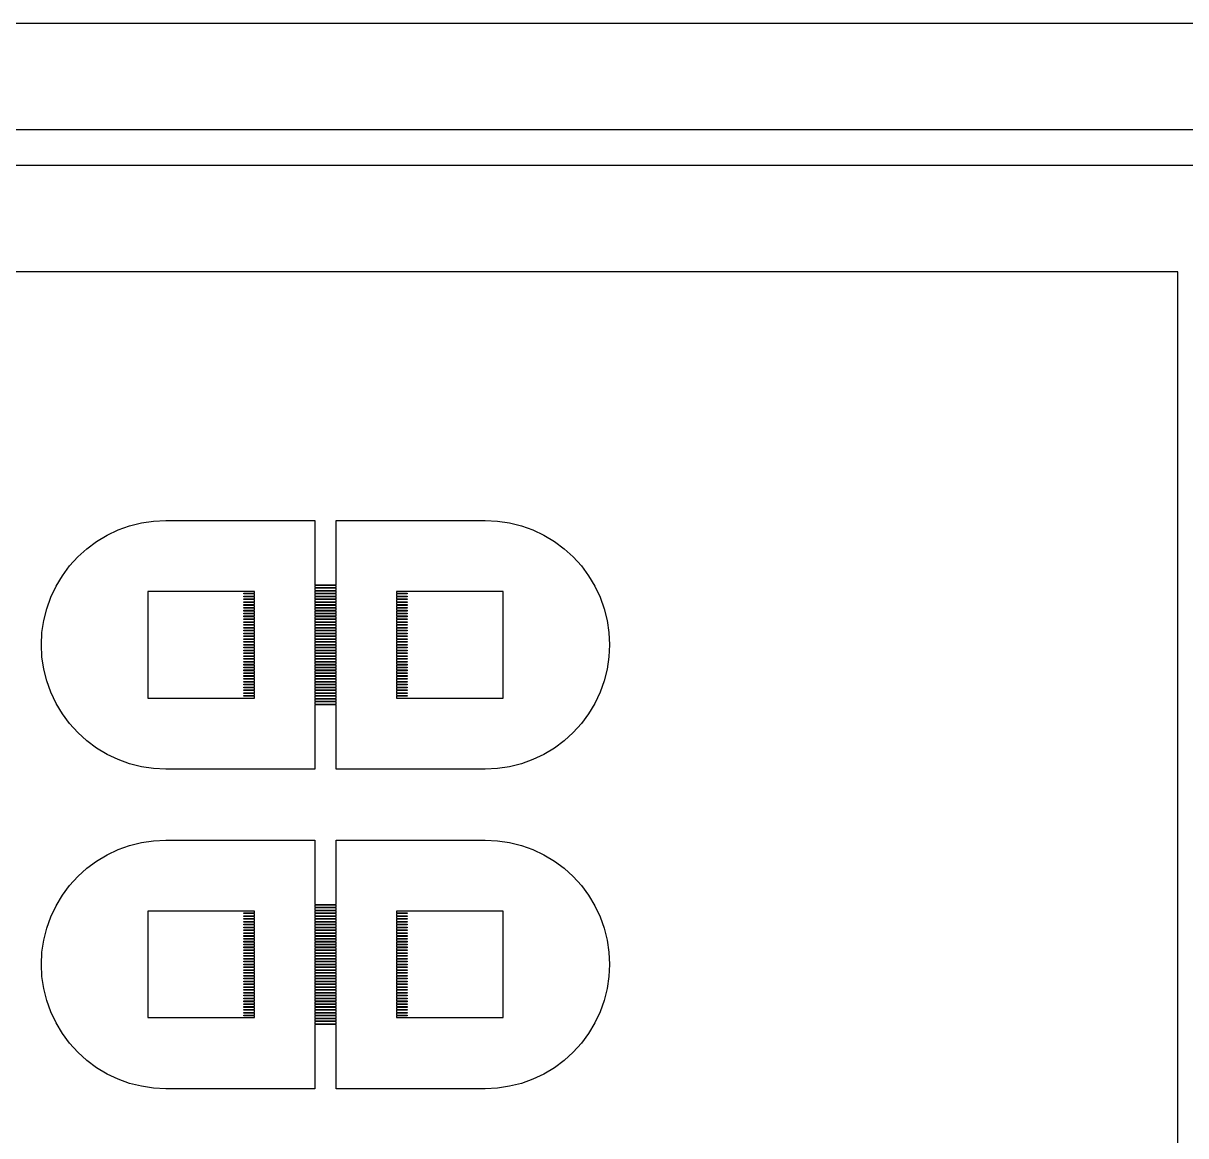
# Model space of a CAD drawing. Extents: x -25 to 123, y -44 to 109.
# Drawn here: x 83.08 to 99.82, y 55.05 to 71.07 of the extents above; entities that cross this region are included whole.
import ezdxf

# ---------------------------------------------------------------- set-up
doc = ezdxf.new("R2010")
doc.units = 0

msp = doc.modelspace()

# ---------------------------------------------------------------- linework, layer by layer
for p, q in [((-11.2486, 71.0707), (103.283, 71.0707)), ((101.749, 69.5368), (-9.71469, 69.5368)), ((-9.2034, 69.0255), (101.237, 69.0255)), ((99.7035, 67.4916), (-7.66949, 67.4916)), ((99.7035, -3.06779), (99.7035, 67.4916)), ((84.2879, 63.7012), (84.4466, 63.7763)), ((84.4466, 63.7763), (84.612, 63.8354)), ((84.612, 63.8354), (84.7823, 63.8781)), ((84.7823, 63.8781), (84.956, 63.9039)), ((84.956, 63.9039), (85.1314, 63.9125)), ((85.1314, 63.9125), (87.2789, 63.9125)), ((87.2789, 63.9125), (87.2789, 62.987)), ((87.5857, 62.987), (87.5857, 63.9125)), ((87.5857, 63.9125), (89.7331, 63.9125)), ((89.7331, 63.9125), (89.9085, 63.9039)), ((89.9085, 63.9039), (90.0823, 63.8781)), ((90.0823, 63.8781), (90.2526, 63.8354)), ((90.2526, 63.8354), (90.418, 63.7763)), ((90.418, 63.7763), (90.5767, 63.7012)), ((83.9962, 63.5063), (84.1372, 63.6109)), ((84.1372, 63.6109), (84.2879, 63.7012)), ((90.5767, 63.7012), (90.7274, 63.6109)), ((90.7274, 63.6109), (90.8684, 63.5063)), ((83.866, 63.3883), (83.9962, 63.5063)), ((90.8684, 63.5063), (90.9985, 63.3883)), ((83.7481, 63.2582), (83.866, 63.3883)), ((90.9985, 63.3883), (91.1165, 63.2582)), ((83.5532, 62.9665), (83.6435, 63.1172)), ((83.6435, 63.1172), (83.7481, 63.2582)), ((91.1165, 63.2582), (91.2211, 63.1172)), ((91.2211, 63.1172), (91.3114, 62.9665)), ((83.4781, 62.8078), (83.5532, 62.9665)), ((87.2789, 62.987), (87.5857, 62.987)), ((87.5857, 62.9768), (87.2789, 62.9768)), ((87.2789, 62.9768), (87.2789, 62.9461)), ((87.2789, 62.9461), (87.5857, 62.9461)), ((87.5857, 62.9359), (87.2789, 62.9359)), ((87.2789, 62.9359), (87.2789, 62.9052)), ((87.5857, 62.9461), (87.5857, 62.9768)), ((87.5857, 62.9052), (87.5857, 62.9359)), ((91.3114, 62.9665), (91.3865, 62.8078)), ((83.419, 62.6424), (83.4781, 62.8078)), ((86.4097, 62.8899), (84.8758, 62.8899)), ((84.8758, 62.8899), (84.8758, 61.356)), ((86.2563, 62.8541), (86.2563, 62.8643)), ((86.2563, 62.8643), (86.4097, 62.8643)), ((86.4097, 62.8541), (86.2563, 62.8541)), ((86.2563, 62.8132), (86.2563, 62.8234)), ((86.2563, 62.8234), (86.4097, 62.8234)), ((86.4097, 62.8132), (86.2563, 62.8132)), ((86.2563, 62.7723), (86.2563, 62.7825)), ((86.2563, 62.7825), (86.4097, 62.7825)), ((86.4097, 62.7723), (86.2563, 62.7723)), ((86.4097, 62.8643), (86.4097, 62.8899)), ((86.4097, 62.8234), (86.4097, 62.8541)), ((86.4097, 62.7825), (86.4097, 62.8132)), ((86.4097, 62.7416), (86.4097, 62.7723)), ((87.2789, 62.9052), (87.5857, 62.9052)), ((87.5857, 62.895), (87.2789, 62.895)), ((87.2789, 62.895), (87.2789, 62.8643)), ((87.2789, 62.8643), (87.5857, 62.8643)), ((87.5857, 62.8541), (87.2789, 62.8541)), ((87.2789, 62.8541), (87.2789, 62.8234)), ((87.2789, 62.8234), (87.5857, 62.8234)), ((87.5857, 62.8132), (87.2789, 62.8132)), ((87.2789, 62.8132), (87.2789, 62.7825)), ((87.2789, 62.7825), (87.5857, 62.7825)), ((87.5857, 62.7723), (87.2789, 62.7723)), ((87.2789, 62.7723), (87.2789, 62.7416)), ((87.5857, 62.8643), (87.5857, 62.895)), ((87.5857, 62.8234), (87.5857, 62.8541)), ((87.5857, 62.7825), (87.5857, 62.8132)), ((87.5857, 62.7416), (87.5857, 62.7723)), ((89.9888, 62.8899), (88.4549, 62.8899)), ((88.4549, 62.8899), (88.4549, 62.8643)), ((88.4549, 62.8643), (88.6083, 62.8643)), ((88.6083, 62.8541), (88.4549, 62.8541)), ((88.4549, 62.8541), (88.4549, 62.8234)), ((88.4549, 62.8234), (88.6083, 62.8234)), ((88.6083, 62.8132), (88.4549, 62.8132)), ((88.4549, 62.8132), (88.4549, 62.7825)), ((88.4549, 62.7825), (88.6083, 62.7825)), ((88.6083, 62.7723), (88.4549, 62.7723)), ((88.4549, 62.7723), (88.4549, 62.7416)), ((88.6083, 62.8643), (88.6083, 62.8541)), ((88.6083, 62.8234), (88.6083, 62.8132)), ((88.6083, 62.7825), (88.6083, 62.7723)), ((89.9888, 61.356), (89.9888, 62.8899)), ((91.3865, 62.8078), (91.4456, 62.6424)), ((83.3763, 62.4721), (83.419, 62.6424)), ((86.2563, 62.7314), (86.2563, 62.7416)), ((86.2563, 62.7416), (86.4097, 62.7416)), ((86.4097, 62.7314), (86.2563, 62.7314)), ((86.2563, 62.6905), (86.2563, 62.7007)), ((86.2563, 62.7007), (86.4097, 62.7007)), ((86.4097, 62.6905), (86.2563, 62.6905)), ((86.2563, 62.6496), (86.2563, 62.6598)), ((86.2563, 62.6598), (86.4097, 62.6598)), ((86.4097, 62.6496), (86.2563, 62.6496)), ((86.2563, 62.6087), (86.2563, 62.6189)), ((86.2563, 62.6189), (86.4097, 62.6189)), ((86.4097, 62.6087), (86.2563, 62.6087)), ((86.4097, 62.7007), (86.4097, 62.7314)), ((86.4097, 62.6598), (86.4097, 62.6905)), ((86.4097, 62.6189), (86.4097, 62.6496)), ((86.4097, 62.578), (86.4097, 62.6087)), ((87.2789, 62.7416), (87.5857, 62.7416)), ((87.5857, 62.7314), (87.2789, 62.7314)), ((87.2789, 62.7314), (87.2789, 62.7007)), ((87.2789, 62.7007), (87.5857, 62.7007)), ((87.5857, 62.6905), (87.2789, 62.6905)), ((87.2789, 62.6905), (87.2789, 62.6598)), ((87.2789, 62.6598), (87.5857, 62.6598)), ((87.5857, 62.6496), (87.2789, 62.6496)), ((87.2789, 62.6496), (87.2789, 62.6189)), ((87.2789, 62.6189), (87.5857, 62.6189)), ((87.5857, 62.6087), (87.2789, 62.6087)), ((87.2789, 62.6087), (87.2789, 62.578)), ((87.5857, 62.7007), (87.5857, 62.7314)), ((87.5857, 62.6598), (87.5857, 62.6905)), ((87.5857, 62.6189), (87.5857, 62.6496)), ((87.5857, 62.578), (87.5857, 62.6087)), ((88.4549, 62.7416), (88.6083, 62.7416)), ((88.6083, 62.7314), (88.4549, 62.7314)), ((88.4549, 62.7314), (88.4549, 62.7007)), ((88.4549, 62.7007), (88.6083, 62.7007)), ((88.6083, 62.6905), (88.4549, 62.6905)), ((88.4549, 62.6905), (88.4549, 62.6598)), ((88.4549, 62.6598), (88.6083, 62.6598)), ((88.6083, 62.6496), (88.4549, 62.6496)), ((88.4549, 62.6496), (88.4549, 62.6189)), ((88.4549, 62.6189), (88.6083, 62.6189)), ((88.6083, 62.6087), (88.4549, 62.6087)), ((88.4549, 62.6087), (88.4549, 62.578)), ((88.6083, 62.7416), (88.6083, 62.7314)), ((88.6083, 62.7007), (88.6083, 62.6905)), ((88.6083, 62.6598), (88.6083, 62.6496)), ((88.6083, 62.6189), (88.6083, 62.6087)), ((91.4456, 62.6424), (91.4883, 62.4721)), ((83.3505, 62.2983), (83.3763, 62.4721)), ((86.2563, 62.5678), (86.2563, 62.578)), ((86.2563, 62.578), (86.4097, 62.578)), ((86.4097, 62.5678), (86.2563, 62.5678)), ((86.2563, 62.5269), (86.2563, 62.5371)), ((86.2563, 62.5371), (86.4097, 62.5371)), ((86.4097, 62.5269), (86.2563, 62.5269)), ((86.2563, 62.486), (86.2563, 62.4962)), ((86.2563, 62.4962), (86.4097, 62.4962)), ((86.4097, 62.486), (86.2563, 62.486)), ((86.2563, 62.4451), (86.2563, 62.4553)), ((86.2563, 62.4553), (86.4097, 62.4553)), ((86.4097, 62.4451), (86.2563, 62.4451)), ((86.4097, 62.5371), (86.4097, 62.5678)), ((86.4097, 62.4962), (86.4097, 62.5269)), ((86.4097, 62.4553), (86.4097, 62.486)), ((86.4097, 62.4144), (86.4097, 62.4451)), ((87.2789, 62.578), (87.5857, 62.578)), ((87.5857, 62.5678), (87.2789, 62.5678)), ((87.2789, 62.5678), (87.2789, 62.5371)), ((87.2789, 62.5371), (87.5857, 62.5371)), ((87.5857, 62.5269), (87.2789, 62.5269)), ((87.2789, 62.5269), (87.2789, 62.4962)), ((87.2789, 62.4962), (87.5857, 62.4962)), ((87.5857, 62.486), (87.2789, 62.486)), ((87.2789, 62.486), (87.2789, 62.4553)), ((87.2789, 62.4553), (87.5857, 62.4553)), ((87.5857, 62.4451), (87.2789, 62.4451)), ((87.2789, 62.4451), (87.2789, 62.4144)), ((87.5857, 62.5371), (87.5857, 62.5678)), ((87.5857, 62.4962), (87.5857, 62.5269)), ((87.5857, 62.4553), (87.5857, 62.486)), ((87.5857, 62.4144), (87.5857, 62.4451)), ((88.4549, 62.578), (88.6083, 62.578)), ((88.6083, 62.5678), (88.4549, 62.5678)), ((88.4549, 62.5678), (88.4549, 62.5371)), ((88.4549, 62.5371), (88.6083, 62.5371)), ((88.6083, 62.5269), (88.4549, 62.5269)), ((88.4549, 62.5269), (88.4549, 62.4962)), ((88.4549, 62.4962), (88.6083, 62.4962)), ((88.6083, 62.486), (88.4549, 62.486)), ((88.4549, 62.486), (88.4549, 62.4553)), ((88.4549, 62.4553), (88.6083, 62.4553)), ((88.6083, 62.4451), (88.4549, 62.4451)), ((88.4549, 62.4451), (88.4549, 62.4144)), ((88.6083, 62.578), (88.6083, 62.5678)), ((88.6083, 62.5371), (88.6083, 62.5269)), ((88.6083, 62.4962), (88.6083, 62.486)), ((88.6083, 62.4553), (88.6083, 62.4451)), ((91.4883, 62.4721), (91.5141, 62.2983)), ((83.3419, 62.1229), (83.3505, 62.2983)), ((86.2563, 62.4041), (86.2563, 62.4144)), ((86.2563, 62.4144), (86.4097, 62.4144)), ((86.4097, 62.4041), (86.2563, 62.4041)), ((86.2563, 62.3632), (86.2563, 62.3735)), ((86.2563, 62.3735), (86.4097, 62.3735)), ((86.4097, 62.3632), (86.2563, 62.3632)), ((86.2563, 62.3223), (86.2563, 62.3326)), ((86.2563, 62.3326), (86.4097, 62.3326)), ((86.4097, 62.3223), (86.2563, 62.3223)), ((86.2563, 62.2814), (86.2563, 62.2917)), ((86.2563, 62.2917), (86.4097, 62.2917)), ((86.4097, 62.2814), (86.2563, 62.2814)), ((86.4097, 62.3735), (86.4097, 62.4041)), ((86.4097, 62.3326), (86.4097, 62.3632)), ((86.4097, 62.2917), (86.4097, 62.3223)), ((86.4097, 62.2508), (86.4097, 62.2814)), ((87.2789, 62.4144), (87.5857, 62.4144)), ((87.5857, 62.4041), (87.2789, 62.4041)), ((87.2789, 62.4041), (87.2789, 62.3735)), ((87.2789, 62.3735), (87.5857, 62.3735)), ((87.5857, 62.3632), (87.2789, 62.3632)), ((87.2789, 62.3632), (87.2789, 62.3326)), ((87.2789, 62.3326), (87.5857, 62.3326)), ((87.5857, 62.3223), (87.2789, 62.3223)), ((87.2789, 62.3223), (87.2789, 62.2917)), ((87.2789, 62.2917), (87.5857, 62.2917)), ((87.5857, 62.2814), (87.2789, 62.2814)), ((87.2789, 62.2814), (87.2789, 62.2508)), ((87.5857, 62.3735), (87.5857, 62.4041)), ((87.5857, 62.3326), (87.5857, 62.3632)), ((87.5857, 62.2917), (87.5857, 62.3223)), ((87.5857, 62.2508), (87.5857, 62.2814)), ((88.4549, 62.4144), (88.6083, 62.4144)), ((88.6083, 62.4041), (88.4549, 62.4041)), ((88.4549, 62.4041), (88.4549, 62.3735)), ((88.4549, 62.3735), (88.6083, 62.3735)), ((88.6083, 62.3632), (88.4549, 62.3632)), ((88.4549, 62.3632), (88.4549, 62.3326)), ((88.4549, 62.3326), (88.6083, 62.3326)), ((88.6083, 62.3223), (88.4549, 62.3223)), ((88.4549, 62.3223), (88.4549, 62.2917)), ((88.4549, 62.2917), (88.6083, 62.2917)), ((88.6083, 62.2814), (88.4549, 62.2814)), ((88.4549, 62.2814), (88.4549, 62.2508)), ((88.6083, 62.4144), (88.6083, 62.4041)), ((88.6083, 62.3735), (88.6083, 62.3632)), ((88.6083, 62.3326), (88.6083, 62.3223)), ((88.6083, 62.2917), (88.6083, 62.2814)), ((91.5141, 62.2983), (91.5227, 62.1229)), ((83.3505, 61.9475), (83.3419, 62.1229)), ((86.2563, 62.2405), (86.2563, 62.2508)), ((86.2563, 62.2508), (86.4097, 62.2508)), ((86.4097, 62.2405), (86.2563, 62.2405)), ((86.2563, 62.1996), (86.2563, 62.2099)), ((86.2563, 62.2099), (86.4097, 62.2099)), ((86.4097, 62.1996), (86.2563, 62.1996)), ((86.2563, 62.1587), (86.2563, 62.169)), ((86.2563, 62.169), (86.4097, 62.169)), ((86.4097, 62.1587), (86.2563, 62.1587)), ((86.2563, 62.1178), (86.2563, 62.1281)), ((86.2563, 62.1281), (86.4097, 62.1281)), ((86.4097, 62.1178), (86.2563, 62.1178)), ((86.4097, 62.2099), (86.4097, 62.2405)), ((86.4097, 62.169), (86.4097, 62.1996)), ((86.4097, 62.1281), (86.4097, 62.1587)), ((86.4097, 62.0872), (86.4097, 62.1178)), ((87.2789, 62.2508), (87.5857, 62.2508)), ((87.5857, 62.2405), (87.2789, 62.2405)), ((87.2789, 62.2405), (87.2789, 62.2099)), ((87.2789, 62.2099), (87.5857, 62.2099)), ((87.5857, 62.1996), (87.2789, 62.1996)), ((87.2789, 62.1996), (87.2789, 62.169)), ((87.2789, 62.169), (87.5857, 62.169)), ((87.5857, 62.1587), (87.2789, 62.1587)), ((87.2789, 62.1587), (87.2789, 62.1281)), ((87.2789, 62.1281), (87.5857, 62.1281)), ((87.5857, 62.1178), (87.2789, 62.1178)), ((87.2789, 62.1178), (87.2789, 62.0872)), ((87.5857, 62.2099), (87.5857, 62.2405)), ((87.5857, 62.169), (87.5857, 62.1996)), ((87.5857, 62.1281), (87.5857, 62.1587)), ((87.5857, 62.0872), (87.5857, 62.1178)), ((88.4549, 62.2508), (88.6083, 62.2508)), ((88.6083, 62.2405), (88.4549, 62.2405)), ((88.4549, 62.2405), (88.4549, 62.2099)), ((88.4549, 62.2099), (88.6083, 62.2099)), ((88.6083, 62.1996), (88.4549, 62.1996)), ((88.4549, 62.1996), (88.4549, 62.169)), ((88.4549, 62.169), (88.6083, 62.169)), ((88.6083, 62.1587), (88.4549, 62.1587)), ((88.4549, 62.1587), (88.4549, 62.1281)), ((88.4549, 62.1281), (88.6083, 62.1281)), ((88.6083, 62.1178), (88.4549, 62.1178)), ((88.4549, 62.1178), (88.4549, 62.0872)), ((88.6083, 62.2508), (88.6083, 62.2405)), ((88.6083, 62.2099), (88.6083, 62.1996)), ((88.6083, 62.169), (88.6083, 62.1587)), ((88.6083, 62.1281), (88.6083, 62.1178)), ((91.5227, 62.1229), (91.5141, 61.9475)), ((83.3763, 61.7738), (83.3505, 61.9475)), ((86.2563, 62.0769), (86.2563, 62.0872)), ((86.2563, 62.0872), (86.4097, 62.0872)), ((86.4097, 62.0769), (86.2563, 62.0769)), ((86.2563, 62.036), (86.2563, 62.0462)), ((86.2563, 62.0462), (86.4097, 62.0462)), ((86.4097, 62.036), (86.2563, 62.036)), ((86.2563, 61.9951), (86.2563, 62.0054)), ((86.2563, 62.0054), (86.4097, 62.0054)), ((86.4097, 61.9951), (86.2563, 61.9951)), ((86.2563, 61.9542), (86.2563, 61.9644)), ((86.2563, 61.9644), (86.4097, 61.9644)), ((86.4097, 61.9542), (86.2563, 61.9542)), ((86.4097, 62.0462), (86.4097, 62.0769)), ((86.4097, 62.0054), (86.4097, 62.036)), ((86.4097, 61.9644), (86.4097, 61.9951)), ((86.4097, 61.9235), (86.4097, 61.9542)), ((87.2789, 62.0872), (87.5857, 62.0872)), ((87.5857, 62.0769), (87.2789, 62.0769)), ((87.2789, 62.0769), (87.2789, 62.0462)), ((87.2789, 62.0462), (87.5857, 62.0462)), ((87.5857, 62.036), (87.2789, 62.036)), ((87.2789, 62.036), (87.2789, 62.0054)), ((87.2789, 62.0054), (87.5857, 62.0054)), ((87.5857, 61.9951), (87.2789, 61.9951)), ((87.2789, 61.9951), (87.2789, 61.9644)), ((87.2789, 61.9644), (87.5857, 61.9644)), ((87.5857, 61.9542), (87.2789, 61.9542)), ((87.2789, 61.9542), (87.2789, 61.9235)), ((87.5857, 62.0462), (87.5857, 62.0769)), ((87.5857, 62.0054), (87.5857, 62.036)), ((87.5857, 61.9644), (87.5857, 61.9951)), ((87.5857, 61.9235), (87.5857, 61.9542)), ((88.4549, 62.0872), (88.6083, 62.0872)), ((88.6083, 62.0769), (88.4549, 62.0769)), ((88.4549, 62.0769), (88.4549, 62.0462)), ((88.4549, 62.0462), (88.6083, 62.0462)), ((88.6083, 62.036), (88.4549, 62.036)), ((88.4549, 62.036), (88.4549, 62.0054)), ((88.4549, 62.0054), (88.6083, 62.0054)), ((88.6083, 61.9951), (88.4549, 61.9951)), ((88.4549, 61.9951), (88.4549, 61.9644)), ((88.4549, 61.9644), (88.6083, 61.9644)), ((88.6083, 61.9542), (88.4549, 61.9542)), ((88.4549, 61.9542), (88.4549, 61.9235)), ((88.6083, 62.0872), (88.6083, 62.0769)), ((88.6083, 62.0462), (88.6083, 62.036)), ((88.6083, 62.0054), (88.6083, 61.9951)), ((88.6083, 61.9644), (88.6083, 61.9542)), ((91.5141, 61.9475), (91.4883, 61.7738)), ((83.419, 61.6035), (83.3763, 61.7738)), ((86.2563, 61.9133), (86.2563, 61.9235)), ((86.2563, 61.9235), (86.4097, 61.9235)), ((86.4097, 61.9133), (86.2563, 61.9133)), ((86.2563, 61.8724), (86.2563, 61.8826)), ((86.2563, 61.8826), (86.4097, 61.8826)), ((86.4097, 61.8724), (86.2563, 61.8724)), ((86.2563, 61.8315), (86.2563, 61.8417)), ((86.2563, 61.8417), (86.4097, 61.8417)), ((86.4097, 61.8315), (86.2563, 61.8315)), ((86.2563, 61.7906), (86.2563, 61.8008)), ((86.2563, 61.8008), (86.4097, 61.8008)), ((86.4097, 61.7906), (86.2563, 61.7906)), ((86.4097, 61.8826), (86.4097, 61.9133)), ((86.4097, 61.8417), (86.4097, 61.8724)), ((86.4097, 61.8008), (86.4097, 61.8315)), ((86.4097, 61.7599), (86.4097, 61.7906)), ((87.2789, 61.9235), (87.5857, 61.9235)), ((87.5857, 61.9133), (87.2789, 61.9133)), ((87.2789, 61.9133), (87.2789, 61.8826)), ((87.2789, 61.8826), (87.5857, 61.8826)), ((87.5857, 61.8724), (87.2789, 61.8724)), ((87.2789, 61.8724), (87.2789, 61.8417)), ((87.2789, 61.8417), (87.5857, 61.8417)), ((87.5857, 61.8315), (87.2789, 61.8315)), ((87.2789, 61.8315), (87.2789, 61.8008)), ((87.2789, 61.8008), (87.5857, 61.8008)), ((87.5857, 61.7906), (87.2789, 61.7906)), ((87.2789, 61.7906), (87.2789, 61.7599)), ((87.5857, 61.8826), (87.5857, 61.9133)), ((87.5857, 61.8417), (87.5857, 61.8724)), ((87.5857, 61.8008), (87.5857, 61.8315)), ((87.5857, 61.7599), (87.5857, 61.7906)), ((88.4549, 61.9235), (88.6083, 61.9235)), ((88.6083, 61.9133), (88.4549, 61.9133)), ((88.4549, 61.9133), (88.4549, 61.8826)), ((88.4549, 61.8826), (88.6083, 61.8826)), ((88.6083, 61.8724), (88.4549, 61.8724)), ((88.4549, 61.8724), (88.4549, 61.8417)), ((88.4549, 61.8417), (88.6083, 61.8417)), ((88.6083, 61.8315), (88.4549, 61.8315)), ((88.4549, 61.8315), (88.4549, 61.8008)), ((88.4549, 61.8008), (88.6083, 61.8008)), ((88.6083, 61.7906), (88.4549, 61.7906)), ((88.4549, 61.7906), (88.4549, 61.7599)), ((88.6083, 61.9235), (88.6083, 61.9133)), ((88.6083, 61.8826), (88.6083, 61.8724)), ((88.6083, 61.8417), (88.6083, 61.8315)), ((88.6083, 61.8008), (88.6083, 61.7906)), ((91.4883, 61.7738), (91.4456, 61.6035)), ((83.4781, 61.4381), (83.419, 61.6035)), ((86.2563, 61.7497), (86.2563, 61.7599)), ((86.2563, 61.7599), (86.4097, 61.7599)), ((86.4097, 61.7497), (86.2563, 61.7497)), ((86.2563, 61.7088), (86.2563, 61.719)), ((86.2563, 61.719), (86.4097, 61.719)), ((86.4097, 61.7088), (86.2563, 61.7088)), ((86.2563, 61.6679), (86.2563, 61.6781)), ((86.2563, 61.6781), (86.4097, 61.6781)), ((86.4097, 61.6679), (86.2563, 61.6679)), ((86.2563, 61.627), (86.2563, 61.6372)), ((86.2563, 61.6372), (86.4097, 61.6372)), ((86.4097, 61.627), (86.2563, 61.627)), ((86.2563, 61.5861), (86.2563, 61.5963)), ((86.2563, 61.5963), (86.4097, 61.5963)), ((86.4097, 61.719), (86.4097, 61.7497)), ((86.4097, 61.6781), (86.4097, 61.7088)), ((86.4097, 61.6372), (86.4097, 61.6679)), ((86.4097, 61.5963), (86.4097, 61.627)), ((87.2789, 61.7599), (87.5857, 61.7599)), ((87.5857, 61.7497), (87.2789, 61.7497)), ((87.2789, 61.7497), (87.2789, 61.719)), ((87.2789, 61.719), (87.5857, 61.719)), ((87.5857, 61.7088), (87.2789, 61.7088)), ((87.2789, 61.7088), (87.2789, 61.6781)), ((87.2789, 61.6781), (87.5857, 61.6781)), ((87.5857, 61.6679), (87.2789, 61.6679)), ((87.2789, 61.6679), (87.2789, 61.6372)), ((87.2789, 61.6372), (87.5857, 61.6372)), ((87.5857, 61.627), (87.2789, 61.627)), ((87.2789, 61.627), (87.2789, 61.5963)), ((87.2789, 61.5963), (87.5857, 61.5963)), ((87.5857, 61.719), (87.5857, 61.7497)), ((87.5857, 61.6781), (87.5857, 61.7088)), ((87.5857, 61.6372), (87.5857, 61.6679)), ((87.5857, 61.5963), (87.5857, 61.627)), ((88.4549, 61.7599), (88.6083, 61.7599)), ((88.6083, 61.7497), (88.4549, 61.7497)), ((88.4549, 61.7497), (88.4549, 61.719)), ((88.4549, 61.719), (88.6083, 61.719)), ((88.6083, 61.7088), (88.4549, 61.7088)), ((88.4549, 61.7088), (88.4549, 61.6781)), ((88.4549, 61.6781), (88.6083, 61.6781)), ((88.6083, 61.6679), (88.4549, 61.6679)), ((88.4549, 61.6679), (88.4549, 61.6372)), ((88.4549, 61.6372), (88.6083, 61.6372)), ((88.6083, 61.627), (88.4549, 61.627)), ((88.4549, 61.627), (88.4549, 61.5963)), ((88.4549, 61.5963), (88.6083, 61.5963)), ((88.6083, 61.7599), (88.6083, 61.7497)), ((88.6083, 61.719), (88.6083, 61.7088)), ((88.6083, 61.6781), (88.6083, 61.6679)), ((88.6083, 61.6372), (88.6083, 61.627)), ((88.6083, 61.5963), (88.6083, 61.5861)), ((91.4456, 61.6035), (91.3865, 61.4381)), ((83.5532, 61.2794), (83.4781, 61.4381)), ((86.4097, 61.5861), (86.2563, 61.5861)), ((86.2563, 61.5452), (86.2563, 61.5554)), ((86.2563, 61.5554), (86.4097, 61.5554)), ((86.4097, 61.5452), (86.2563, 61.5452)), ((86.2563, 61.5043), (86.2563, 61.5145)), ((86.2563, 61.5145), (86.4097, 61.5145)), ((86.4097, 61.5043), (86.2563, 61.5043)), ((86.2563, 61.4634), (86.2563, 61.4736)), ((86.2563, 61.4736), (86.4097, 61.4736)), ((86.4097, 61.4634), (86.2563, 61.4634)), ((86.2563, 61.4225), (86.2563, 61.4327)), ((86.2563, 61.4327), (86.4097, 61.4327)), ((86.4097, 61.5554), (86.4097, 61.5861)), ((86.4097, 61.5145), (86.4097, 61.5452)), ((86.4097, 61.4736), (86.4097, 61.5043)), ((86.4097, 61.4327), (86.4097, 61.4634)), ((87.5857, 61.5861), (87.2789, 61.5861)), ((87.2789, 61.5861), (87.2789, 61.5554)), ((87.2789, 61.5554), (87.5857, 61.5554)), ((87.5857, 61.5452), (87.2789, 61.5452)), ((87.2789, 61.5452), (87.2789, 61.5145)), ((87.2789, 61.5145), (87.5857, 61.5145)), ((87.5857, 61.5043), (87.2789, 61.5043)), ((87.2789, 61.5043), (87.2789, 61.4736)), ((87.2789, 61.4736), (87.5857, 61.4736)), ((87.5857, 61.4634), (87.2789, 61.4634)), ((87.2789, 61.4634), (87.2789, 61.4327)), ((87.2789, 61.4327), (87.5857, 61.4327)), ((87.5857, 61.5554), (87.5857, 61.5861)), ((87.5857, 61.5145), (87.5857, 61.5452)), ((87.5857, 61.4736), (87.5857, 61.5043)), ((87.5857, 61.4327), (87.5857, 61.4634)), ((88.6083, 61.5861), (88.4549, 61.5861)), ((88.4549, 61.5861), (88.4549, 61.5554)), ((88.4549, 61.5554), (88.6083, 61.5554)), ((88.6083, 61.5452), (88.4549, 61.5452)), ((88.4549, 61.5452), (88.4549, 61.5145)), ((88.4549, 61.5145), (88.6083, 61.5145)), ((88.6083, 61.5043), (88.4549, 61.5043)), ((88.4549, 61.5043), (88.4549, 61.4736)), ((88.4549, 61.4736), (88.6083, 61.4736)), ((88.6083, 61.4634), (88.4549, 61.4634)), ((88.4549, 61.4634), (88.4549, 61.4327)), ((88.4549, 61.4327), (88.6083, 61.4327)), ((88.6083, 61.5554), (88.6083, 61.5452)), ((88.6083, 61.5145), (88.6083, 61.5043)), ((88.6083, 61.4736), (88.6083, 61.4634)), ((88.6083, 61.4327), (88.6083, 61.4225)), ((91.3865, 61.4381), (91.3114, 61.2794)), ((83.6435, 61.1287), (83.5532, 61.2794)), ((84.8758, 61.356), (86.4097, 61.356)), ((86.4097, 61.4225), (86.2563, 61.4225)), ((86.2563, 61.3816), (86.2563, 61.3918)), ((86.2563, 61.3918), (86.4097, 61.3918)), ((86.4097, 61.3816), (86.2563, 61.3816)), ((86.4097, 61.3918), (86.4097, 61.4225)), ((86.4097, 61.356), (86.4097, 61.3816)), ((87.5857, 61.4225), (87.2789, 61.4225)), ((87.2789, 61.4225), (87.2789, 61.3918)), ((87.2789, 61.3918), (87.5857, 61.3918)), ((87.5857, 61.3816), (87.2789, 61.3816)), ((87.2789, 61.3816), (87.2789, 61.3509)), ((87.2789, 61.3509), (87.5857, 61.3509)), ((87.5857, 61.3407), (87.2789, 61.3407)), ((87.2789, 61.3407), (87.2789, 61.31)), ((87.2789, 61.31), (87.5857, 61.31)), ((87.5857, 61.2998), (87.2789, 61.2998)), ((87.2789, 61.2998), (87.2789, 61.2691)), ((87.2789, 61.2691), (87.5857, 61.2691)), ((87.5857, 61.3918), (87.5857, 61.4225)), ((87.5857, 61.3509), (87.5857, 61.3816)), ((87.5857, 61.31), (87.5857, 61.3407)), ((87.5857, 61.2691), (87.5857, 61.2998)), ((88.6083, 61.4225), (88.4549, 61.4225)), ((88.4549, 61.4225), (88.4549, 61.3918)), ((88.4549, 61.3918), (88.6083, 61.3918)), ((88.6083, 61.3816), (88.4549, 61.3816)), ((88.4549, 61.3816), (88.4549, 61.356)), ((88.4549, 61.356), (89.9888, 61.356)), ((88.6083, 61.3918), (88.6083, 61.3816)), ((91.3114, 61.2794), (91.2211, 61.1287)), ((83.7481, 60.9877), (83.6435, 61.1287)), ((87.5857, 61.2589), (87.2789, 61.2589)), ((87.2789, 61.2589), (87.2789, 60.3334)), ((87.5857, 60.3334), (87.5857, 61.2589)), ((91.2211, 61.1287), (91.1165, 60.9877)), ((83.866, 60.8575), (83.7481, 60.9877)), ((91.1165, 60.9877), (90.9985, 60.8575)), ((83.9962, 60.7396), (83.866, 60.8575)), ((90.9985, 60.8575), (90.8684, 60.7396)), ((84.1372, 60.635), (83.9962, 60.7396)), ((84.2879, 60.5447), (84.1372, 60.635)), ((90.7274, 60.635), (90.5767, 60.5447)), ((90.8684, 60.7396), (90.7274, 60.635)), ((84.4466, 60.4696), (84.2879, 60.5447)), ((84.612, 60.4105), (84.4466, 60.4696)), ((90.418, 60.4696), (90.2526, 60.4105)), ((90.5767, 60.5447), (90.418, 60.4696)), ((84.7823, 60.3678), (84.612, 60.4105)), ((84.956, 60.342), (84.7823, 60.3678)), ((85.1314, 60.3334), (84.956, 60.342)), ((87.2789, 60.3334), (85.1314, 60.3334)), ((89.7331, 60.3334), (87.5857, 60.3334)), ((89.9085, 60.342), (89.7331, 60.3334)), ((90.0823, 60.3678), (89.9085, 60.342)), ((90.2526, 60.4105), (90.0823, 60.3678)), ((84.612, 59.2337), (84.7823, 59.2764)), ((84.7823, 59.2764), (84.956, 59.3022)), ((84.956, 59.3022), (85.1314, 59.3108)), ((85.1314, 59.3108), (87.2789, 59.3108)), ((87.2789, 59.3108), (87.2789, 58.3853)), ((87.5857, 58.3853), (87.5857, 59.3108)), ((87.5857, 59.3108), (89.7331, 59.3108)), ((89.7331, 59.3108), (89.9085, 59.3022)), ((89.9085, 59.3022), (90.0823, 59.2764)), ((90.0823, 59.2764), (90.2526, 59.2337)), ((84.1372, 59.0092), (84.2879, 59.0995)), ((84.2879, 59.0995), (84.4466, 59.1746)), ((84.4466, 59.1746), (84.612, 59.2337)), ((90.2526, 59.2337), (90.418, 59.1746)), ((90.418, 59.1746), (90.5767, 59.0995)), ((90.5767, 59.0995), (90.7274, 59.0092)), ((83.9962, 58.9046), (84.1372, 59.0092)), ((90.7274, 59.0092), (90.8684, 58.9046)), ((83.7481, 58.6565), (83.866, 58.7866)), ((83.866, 58.7866), (83.9962, 58.9046)), ((90.8684, 58.9046), (90.9985, 58.7866)), ((90.9985, 58.7866), (91.1165, 58.6565)), ((83.6435, 58.5155), (83.7481, 58.6565)), ((91.1165, 58.6565), (91.2211, 58.5155)), ((83.5532, 58.3648), (83.6435, 58.5155)), ((91.2211, 58.5155), (91.3114, 58.3648)), ((83.4781, 58.2061), (83.5532, 58.3648)), ((86.4097, 58.2882), (84.8758, 58.2882)), ((84.8758, 58.2882), (84.8758, 56.7543)), ((86.2563, 58.2524), (86.2563, 58.2626)), ((86.2563, 58.2626), (86.4097, 58.2626)), ((86.4097, 58.2524), (86.2563, 58.2524)), ((86.4097, 58.2626), (86.4097, 58.2882)), ((86.4097, 58.2217), (86.4097, 58.2524)), ((87.2789, 58.3853), (87.5857, 58.3853)), ((87.5857, 58.3751), (87.2789, 58.3751)), ((87.2789, 58.3751), (87.2789, 58.3444)), ((87.2789, 58.3444), (87.5857, 58.3444)), ((87.5857, 58.3342), (87.2789, 58.3342)), ((87.2789, 58.3342), (87.2789, 58.3035)), ((87.2789, 58.3035), (87.5857, 58.3035)), ((87.5857, 58.2933), (87.2789, 58.2933)), ((87.2789, 58.2933), (87.2789, 58.2626)), ((87.2789, 58.2626), (87.5857, 58.2626)), ((87.5857, 58.2524), (87.2789, 58.2524)), ((87.2789, 58.2524), (87.2789, 58.2217)), ((87.5857, 58.3444), (87.5857, 58.3751)), ((87.5857, 58.3035), (87.5857, 58.3342)), ((87.5857, 58.2626), (87.5857, 58.2933)), ((87.5857, 58.2217), (87.5857, 58.2524)), ((89.9888, 58.2882), (88.4549, 58.2882)), ((88.4549, 58.2882), (88.4549, 58.2626)), ((88.4549, 58.2626), (88.6083, 58.2626)), ((88.6083, 58.2524), (88.4549, 58.2524)), ((88.4549, 58.2524), (88.4549, 58.2217)), ((88.6083, 58.2626), (88.6083, 58.2524)), ((89.9888, 56.7543), (89.9888, 58.2882)), ((91.3114, 58.3648), (91.3865, 58.2061)), ((83.419, 58.0407), (83.4781, 58.2061)), ((86.2563, 58.2115), (86.2563, 58.2217)), ((86.2563, 58.2217), (86.4097, 58.2217)), ((86.4097, 58.2115), (86.2563, 58.2115)), ((86.2563, 58.1706), (86.2563, 58.1808)), ((86.2563, 58.1808), (86.4097, 58.1808)), ((86.4097, 58.1706), (86.2563, 58.1706)), ((86.2563, 58.1297), (86.2563, 58.1399)), ((86.2563, 58.1399), (86.4097, 58.1399)), ((86.4097, 58.1297), (86.2563, 58.1297)), ((86.2563, 58.0888), (86.2563, 58.099)), ((86.2563, 58.099), (86.4097, 58.099)), ((86.4097, 58.0888), (86.2563, 58.0888)), ((86.4097, 58.1808), (86.4097, 58.2115)), ((86.4097, 58.1399), (86.4097, 58.1706)), ((86.4097, 58.099), (86.4097, 58.1297)), ((86.4097, 58.0581), (86.4097, 58.0888)), ((87.2789, 58.2217), (87.5857, 58.2217)), ((87.5857, 58.2115), (87.2789, 58.2115)), ((87.2789, 58.2115), (87.2789, 58.1808)), ((87.2789, 58.1808), (87.5857, 58.1808)), ((87.5857, 58.1706), (87.2789, 58.1706)), ((87.2789, 58.1706), (87.2789, 58.1399)), ((87.2789, 58.1399), (87.5857, 58.1399)), ((87.5857, 58.1297), (87.2789, 58.1297)), ((87.2789, 58.1297), (87.2789, 58.099)), ((87.2789, 58.099), (87.5857, 58.099)), ((87.5857, 58.0888), (87.2789, 58.0888)), ((87.2789, 58.0888), (87.2789, 58.0581)), ((87.5857, 58.1808), (87.5857, 58.2115)), ((87.5857, 58.1399), (87.5857, 58.1706)), ((87.5857, 58.099), (87.5857, 58.1297)), ((87.5857, 58.0581), (87.5857, 58.0888)), ((88.4549, 58.2217), (88.6083, 58.2217)), ((88.6083, 58.2115), (88.4549, 58.2115)), ((88.4549, 58.2115), (88.4549, 58.1808)), ((88.4549, 58.1808), (88.6083, 58.1808)), ((88.6083, 58.1706), (88.4549, 58.1706)), ((88.4549, 58.1706), (88.4549, 58.1399)), ((88.4549, 58.1399), (88.6083, 58.1399)), ((88.6083, 58.1297), (88.4549, 58.1297)), ((88.4549, 58.1297), (88.4549, 58.099)), ((88.4549, 58.099), (88.6083, 58.099)), ((88.6083, 58.0888), (88.4549, 58.0888)), ((88.4549, 58.0888), (88.4549, 58.0581)), ((88.6083, 58.2217), (88.6083, 58.2115)), ((88.6083, 58.1808), (88.6083, 58.1706)), ((88.6083, 58.1399), (88.6083, 58.1297)), ((88.6083, 58.099), (88.6083, 58.0888)), ((91.3865, 58.2061), (91.4456, 58.0407)), ((83.3763, 57.8704), (83.419, 58.0407)), ((86.2563, 58.0479), (86.2563, 58.0581)), ((86.2563, 58.0581), (86.4097, 58.0581)), ((86.4097, 58.0479), (86.2563, 58.0479)), ((86.2563, 58.007), (86.2563, 58.0172)), ((86.2563, 58.0172), (86.4097, 58.0172)), ((86.4097, 58.007), (86.2563, 58.007)), ((86.2563, 57.9661), (86.2563, 57.9763)), ((86.2563, 57.9763), (86.4097, 57.9763)), ((86.4097, 57.9661), (86.2563, 57.9661)), ((86.2563, 57.9252), (86.2563, 57.9354)), ((86.2563, 57.9354), (86.4097, 57.9354)), ((86.4097, 57.9252), (86.2563, 57.9252)), ((86.4097, 58.0172), (86.4097, 58.0479)), ((86.4097, 57.9763), (86.4097, 58.007)), ((86.4097, 57.9354), (86.4097, 57.9661)), ((86.4097, 57.8945), (86.4097, 57.9252)), ((87.2789, 58.0581), (87.5857, 58.0581)), ((87.5857, 58.0479), (87.2789, 58.0479)), ((87.2789, 58.0479), (87.2789, 58.0172)), ((87.2789, 58.0172), (87.5857, 58.0172)), ((87.5857, 58.007), (87.2789, 58.007)), ((87.2789, 58.007), (87.2789, 57.9763)), ((87.2789, 57.9763), (87.5857, 57.9763)), ((87.5857, 57.9661), (87.2789, 57.9661)), ((87.2789, 57.9661), (87.2789, 57.9354)), ((87.2789, 57.9354), (87.5857, 57.9354)), ((87.5857, 57.9252), (87.2789, 57.9252)), ((87.2789, 57.9252), (87.2789, 57.8945)), ((87.5857, 58.0172), (87.5857, 58.0479)), ((87.5857, 57.9763), (87.5857, 58.007)), ((87.5857, 57.9354), (87.5857, 57.9661)), ((87.5857, 57.8945), (87.5857, 57.9252)), ((88.4549, 58.0581), (88.6083, 58.0581)), ((88.6083, 58.0479), (88.4549, 58.0479)), ((88.4549, 58.0479), (88.4549, 58.0172)), ((88.4549, 58.0172), (88.6083, 58.0172)), ((88.6083, 58.007), (88.4549, 58.007)), ((88.4549, 58.007), (88.4549, 57.9763)), ((88.4549, 57.9763), (88.6083, 57.9763)), ((88.6083, 57.9661), (88.4549, 57.9661)), ((88.4549, 57.9661), (88.4549, 57.9354)), ((88.4549, 57.9354), (88.6083, 57.9354)), ((88.6083, 57.9252), (88.4549, 57.9252)), ((88.4549, 57.9252), (88.4549, 57.8945)), ((88.6083, 58.0581), (88.6083, 58.0479)), ((88.6083, 58.0172), (88.6083, 58.007)), ((88.6083, 57.9763), (88.6083, 57.9661)), ((88.6083, 57.9354), (88.6083, 57.9252)), ((91.4456, 58.0407), (91.4883, 57.8704)), ((83.3505, 57.6966), (83.3763, 57.8704)), ((86.2563, 57.8843), (86.2563, 57.8945)), ((86.2563, 57.8945), (86.4097, 57.8945)), ((86.4097, 57.8843), (86.2563, 57.8843)), ((86.2563, 57.8434), (86.2563, 57.8536)), ((86.2563, 57.8536), (86.4097, 57.8536)), ((86.4097, 57.8434), (86.2563, 57.8434)), ((86.2563, 57.8024), (86.2563, 57.8127)), ((86.2563, 57.8127), (86.4097, 57.8127)), ((86.4097, 57.8024), (86.2563, 57.8024)), ((86.2563, 57.7615), (86.2563, 57.7718)), ((86.2563, 57.7718), (86.4097, 57.7718)), ((86.4097, 57.7615), (86.2563, 57.7615)), ((86.4097, 57.8536), (86.4097, 57.8843)), ((86.4097, 57.8127), (86.4097, 57.8434)), ((86.4097, 57.7718), (86.4097, 57.8024)), ((86.4097, 57.7309), (86.4097, 57.7615)), ((87.2789, 57.8945), (87.5857, 57.8945)), ((87.5857, 57.8843), (87.2789, 57.8843)), ((87.2789, 57.8843), (87.2789, 57.8536)), ((87.2789, 57.8536), (87.5857, 57.8536)), ((87.5857, 57.8434), (87.2789, 57.8434)), ((87.2789, 57.8434), (87.2789, 57.8127)), ((87.2789, 57.8127), (87.5857, 57.8127)), ((87.5857, 57.8024), (87.2789, 57.8024)), ((87.2789, 57.8024), (87.2789, 57.7718)), ((87.2789, 57.7718), (87.5857, 57.7718)), ((87.5857, 57.7615), (87.2789, 57.7615)), ((87.2789, 57.7615), (87.2789, 57.7309)), ((87.5857, 57.8536), (87.5857, 57.8843)), ((87.5857, 57.8127), (87.5857, 57.8434)), ((87.5857, 57.7718), (87.5857, 57.8024)), ((87.5857, 57.7309), (87.5857, 57.7615)), ((88.4549, 57.8945), (88.6083, 57.8945)), ((88.6083, 57.8843), (88.4549, 57.8843)), ((88.4549, 57.8843), (88.4549, 57.8536)), ((88.4549, 57.8536), (88.6083, 57.8536)), ((88.6083, 57.8434), (88.4549, 57.8434)), ((88.4549, 57.8434), (88.4549, 57.8127)), ((88.4549, 57.8127), (88.6083, 57.8127)), ((88.6083, 57.8024), (88.4549, 57.8024)), ((88.4549, 57.8024), (88.4549, 57.7718)), ((88.4549, 57.7718), (88.6083, 57.7718)), ((88.6083, 57.7615), (88.4549, 57.7615)), ((88.4549, 57.7615), (88.4549, 57.7309)), ((88.6083, 57.8945), (88.6083, 57.8843)), ((88.6083, 57.8536), (88.6083, 57.8434)), ((88.6083, 57.8127), (88.6083, 57.8024)), ((88.6083, 57.7718), (88.6083, 57.7615)), ((91.4883, 57.8704), (91.5141, 57.6966)), ((83.3419, 57.5212), (83.3505, 57.6966)), ((86.2563, 57.7206), (86.2563, 57.7309)), ((86.2563, 57.7309), (86.4097, 57.7309)), ((86.4097, 57.7206), (86.2563, 57.7206)), ((86.2563, 57.6797), (86.2563, 57.69)), ((86.2563, 57.69), (86.4097, 57.69)), ((86.4097, 57.6797), (86.2563, 57.6797)), ((86.2563, 57.6388), (86.2563, 57.6491)), ((86.2563, 57.6491), (86.4097, 57.6491)), ((86.4097, 57.6388), (86.2563, 57.6388)), ((86.2563, 57.5979), (86.2563, 57.6082)), ((86.2563, 57.6082), (86.4097, 57.6082)), ((86.4097, 57.5979), (86.2563, 57.5979)), ((86.4097, 57.69), (86.4097, 57.7206)), ((86.4097, 57.6491), (86.4097, 57.6797)), ((86.4097, 57.6082), (86.4097, 57.6388)), ((86.4097, 57.5673), (86.4097, 57.5979)), ((87.2789, 57.7309), (87.5857, 57.7309)), ((87.5857, 57.7206), (87.2789, 57.7206)), ((87.2789, 57.7206), (87.2789, 57.69)), ((87.2789, 57.69), (87.5857, 57.69)), ((87.5857, 57.6797), (87.2789, 57.6797)), ((87.2789, 57.6797), (87.2789, 57.6491)), ((87.2789, 57.6491), (87.5857, 57.6491)), ((87.5857, 57.6388), (87.2789, 57.6388)), ((87.2789, 57.6388), (87.2789, 57.6082)), ((87.2789, 57.6082), (87.5857, 57.6082)), ((87.5857, 57.5979), (87.2789, 57.5979)), ((87.2789, 57.5979), (87.2789, 57.5673)), ((87.5857, 57.69), (87.5857, 57.7206)), ((87.5857, 57.6491), (87.5857, 57.6797)), ((87.5857, 57.6082), (87.5857, 57.6388)), ((87.5857, 57.5673), (87.5857, 57.5979)), ((88.4549, 57.7309), (88.6083, 57.7309)), ((88.6083, 57.7206), (88.4549, 57.7206)), ((88.4549, 57.7206), (88.4549, 57.69)), ((88.4549, 57.69), (88.6083, 57.69)), ((88.6083, 57.6797), (88.4549, 57.6797)), ((88.4549, 57.6797), (88.4549, 57.6491)), ((88.4549, 57.6491), (88.6083, 57.6491)), ((88.6083, 57.6388), (88.4549, 57.6388)), ((88.4549, 57.6388), (88.4549, 57.6082)), ((88.4549, 57.6082), (88.6083, 57.6082)), ((88.6083, 57.5979), (88.4549, 57.5979)), ((88.4549, 57.5979), (88.4549, 57.5673)), ((88.6083, 57.7309), (88.6083, 57.7206)), ((88.6083, 57.69), (88.6083, 57.6797)), ((88.6083, 57.6491), (88.6083, 57.6388)), ((88.6083, 57.6082), (88.6083, 57.5979)), ((91.5141, 57.6966), (91.5227, 57.5212)), ((83.3505, 57.3458), (83.3419, 57.5212)), ((86.2563, 57.557), (86.2563, 57.5673)), ((86.2563, 57.5673), (86.4097, 57.5673)), ((86.4097, 57.557), (86.2563, 57.557)), ((86.2563, 57.5161), (86.2563, 57.5264)), ((86.2563, 57.5264), (86.4097, 57.5264)), ((86.4097, 57.5161), (86.2563, 57.5161)), ((86.2563, 57.4752), (86.2563, 57.4855)), ((86.2563, 57.4855), (86.4097, 57.4855)), ((86.4097, 57.4752), (86.2563, 57.4752)), ((86.2563, 57.4343), (86.2563, 57.4445)), ((86.2563, 57.4445), (86.4097, 57.4445)), ((86.4097, 57.4343), (86.2563, 57.4343)), ((86.4097, 57.5264), (86.4097, 57.557)), ((86.4097, 57.4855), (86.4097, 57.5161)), ((86.4097, 57.4445), (86.4097, 57.4752)), ((86.4097, 57.4037), (86.4097, 57.4343)), ((87.2789, 57.5673), (87.5857, 57.5673)), ((87.5857, 57.557), (87.2789, 57.557)), ((87.2789, 57.557), (87.2789, 57.5264)), ((87.2789, 57.5264), (87.5857, 57.5264)), ((87.5857, 57.5161), (87.2789, 57.5161)), ((87.2789, 57.5161), (87.2789, 57.4855)), ((87.2789, 57.4855), (87.5857, 57.4855)), ((87.5857, 57.4752), (87.2789, 57.4752)), ((87.2789, 57.4752), (87.2789, 57.4445)), ((87.2789, 57.4445), (87.5857, 57.4445)), ((87.5857, 57.4343), (87.2789, 57.4343)), ((87.2789, 57.4343), (87.2789, 57.4037)), ((87.5857, 57.5264), (87.5857, 57.557)), ((87.5857, 57.4855), (87.5857, 57.5161)), ((87.5857, 57.4445), (87.5857, 57.4752)), ((87.5857, 57.4037), (87.5857, 57.4343)), ((88.4549, 57.5673), (88.6083, 57.5673)), ((88.6083, 57.557), (88.4549, 57.557)), ((88.4549, 57.557), (88.4549, 57.5264)), ((88.4549, 57.5264), (88.6083, 57.5264)), ((88.6083, 57.5161), (88.4549, 57.5161)), ((88.4549, 57.5161), (88.4549, 57.4855)), ((88.4549, 57.4855), (88.6083, 57.4855)), ((88.6083, 57.4752), (88.4549, 57.4752)), ((88.4549, 57.4752), (88.4549, 57.4445)), ((88.4549, 57.4445), (88.6083, 57.4445)), ((88.6083, 57.4343), (88.4549, 57.4343)), ((88.4549, 57.4343), (88.4549, 57.4037)), ((88.6083, 57.5673), (88.6083, 57.557)), ((88.6083, 57.5264), (88.6083, 57.5161)), ((88.6083, 57.4855), (88.6083, 57.4752)), ((88.6083, 57.4445), (88.6083, 57.4343)), ((91.5227, 57.5212), (91.5141, 57.3458)), ((83.3763, 57.1721), (83.3505, 57.3458)), ((86.2563, 57.3934), (86.2563, 57.4037)), ((86.2563, 57.4037), (86.4097, 57.4037)), ((86.4097, 57.3934), (86.2563, 57.3934)), ((86.2563, 57.3525), (86.2563, 57.3627)), ((86.2563, 57.3627), (86.4097, 57.3627)), ((86.4097, 57.3525), (86.2563, 57.3525)), ((86.2563, 57.3116), (86.2563, 57.3218)), ((86.2563, 57.3218), (86.4097, 57.3218)), ((86.4097, 57.3116), (86.2563, 57.3116)), ((86.2563, 57.2707), (86.2563, 57.2809)), ((86.2563, 57.2809), (86.4097, 57.2809)), ((86.4097, 57.2707), (86.2563, 57.2707)), ((86.4097, 57.3627), (86.4097, 57.3934)), ((86.4097, 57.3218), (86.4097, 57.3525)), ((86.4097, 57.2809), (86.4097, 57.3116)), ((86.4097, 57.24), (86.4097, 57.2707)), ((87.2789, 57.4037), (87.5857, 57.4037)), ((87.5857, 57.3934), (87.2789, 57.3934)), ((87.2789, 57.3934), (87.2789, 57.3627)), ((87.2789, 57.3627), (87.5857, 57.3627)), ((87.5857, 57.3525), (87.2789, 57.3525)), ((87.2789, 57.3525), (87.2789, 57.3218)), ((87.2789, 57.3218), (87.5857, 57.3218)), ((87.5857, 57.3116), (87.2789, 57.3116)), ((87.2789, 57.3116), (87.2789, 57.2809)), ((87.2789, 57.2809), (87.5857, 57.2809)), ((87.5857, 57.2707), (87.2789, 57.2707)), ((87.2789, 57.2707), (87.2789, 57.24)), ((87.5857, 57.3627), (87.5857, 57.3934)), ((87.5857, 57.3218), (87.5857, 57.3525)), ((87.5857, 57.2809), (87.5857, 57.3116)), ((87.5857, 57.24), (87.5857, 57.2707)), ((88.4549, 57.4037), (88.6083, 57.4037)), ((88.6083, 57.3934), (88.4549, 57.3934)), ((88.4549, 57.3934), (88.4549, 57.3627)), ((88.4549, 57.3627), (88.6083, 57.3627)), ((88.6083, 57.3525), (88.4549, 57.3525)), ((88.4549, 57.3525), (88.4549, 57.3218)), ((88.4549, 57.3218), (88.6083, 57.3218)), ((88.6083, 57.3116), (88.4549, 57.3116)), ((88.4549, 57.3116), (88.4549, 57.2809)), ((88.4549, 57.2809), (88.6083, 57.2809)), ((88.6083, 57.2707), (88.4549, 57.2707)), ((88.4549, 57.2707), (88.4549, 57.24)), ((88.6083, 57.4037), (88.6083, 57.3934)), ((88.6083, 57.3627), (88.6083, 57.3525)), ((88.6083, 57.3218), (88.6083, 57.3116)), ((88.6083, 57.2809), (88.6083, 57.2707)), ((91.5141, 57.3458), (91.4883, 57.1721)), ((83.419, 57.0018), (83.3763, 57.1721)), ((86.2563, 57.2298), (86.2563, 57.24)), ((86.2563, 57.24), (86.4097, 57.24)), ((86.4097, 57.2298), (86.2563, 57.2298)), ((86.2563, 57.1889), (86.2563, 57.1991)), ((86.2563, 57.1991), (86.4097, 57.1991)), ((86.4097, 57.1889), (86.2563, 57.1889)), ((86.2563, 57.148), (86.2563, 57.1582)), ((86.2563, 57.1582), (86.4097, 57.1582)), ((86.4097, 57.148), (86.2563, 57.148)), ((86.2563, 57.1071), (86.2563, 57.1173)), ((86.2563, 57.1173), (86.4097, 57.1173)), ((86.4097, 57.1071), (86.2563, 57.1071)), ((86.2563, 57.0662), (86.2563, 57.0764)), ((86.2563, 57.0764), (86.4097, 57.0764)), ((86.4097, 57.1991), (86.4097, 57.2298)), ((86.4097, 57.1582), (86.4097, 57.1889)), ((86.4097, 57.1173), (86.4097, 57.148)), ((86.4097, 57.0764), (86.4097, 57.1071)), ((87.2789, 57.24), (87.5857, 57.24)), ((87.5857, 57.2298), (87.2789, 57.2298)), ((87.2789, 57.2298), (87.2789, 57.1991)), ((87.2789, 57.1991), (87.5857, 57.1991)), ((87.5857, 57.1889), (87.2789, 57.1889)), ((87.2789, 57.1889), (87.2789, 57.1582)), ((87.2789, 57.1582), (87.5857, 57.1582)), ((87.5857, 57.148), (87.2789, 57.148)), ((87.2789, 57.148), (87.2789, 57.1173)), ((87.2789, 57.1173), (87.5857, 57.1173)), ((87.5857, 57.1071), (87.2789, 57.1071)), ((87.2789, 57.1071), (87.2789, 57.0764)), ((87.2789, 57.0764), (87.5857, 57.0764)), ((87.5857, 57.1991), (87.5857, 57.2298)), ((87.5857, 57.1582), (87.5857, 57.1889)), ((87.5857, 57.1173), (87.5857, 57.148)), ((87.5857, 57.0764), (87.5857, 57.1071)), ((88.4549, 57.24), (88.6083, 57.24)), ((88.6083, 57.2298), (88.4549, 57.2298)), ((88.4549, 57.2298), (88.4549, 57.1991)), ((88.4549, 57.1991), (88.6083, 57.1991)), ((88.6083, 57.1889), (88.4549, 57.1889)), ((88.4549, 57.1889), (88.4549, 57.1582)), ((88.4549, 57.1582), (88.6083, 57.1582)), ((88.6083, 57.148), (88.4549, 57.148)), ((88.4549, 57.148), (88.4549, 57.1173)), ((88.4549, 57.1173), (88.6083, 57.1173)), ((88.6083, 57.1071), (88.4549, 57.1071)), ((88.4549, 57.1071), (88.4549, 57.0764)), ((88.4549, 57.0764), (88.6083, 57.0764)), ((88.6083, 57.24), (88.6083, 57.2298)), ((88.6083, 57.1991), (88.6083, 57.1889)), ((88.6083, 57.1582), (88.6083, 57.148)), ((88.6083, 57.1173), (88.6083, 57.1071)), ((88.6083, 57.0764), (88.6083, 57.0662)), ((91.4883, 57.1721), (91.4456, 57.0018)), ((83.4781, 56.8364), (83.419, 57.0018)), ((86.4097, 57.0662), (86.2563, 57.0662)), ((86.2563, 57.0253), (86.2563, 57.0355)), ((86.2563, 57.0355), (86.4097, 57.0355)), ((86.4097, 57.0253), (86.2563, 57.0253)), ((86.2563, 56.9844), (86.2563, 56.9946)), ((86.2563, 56.9946), (86.4097, 56.9946)), ((86.4097, 56.9844), (86.2563, 56.9844)), ((86.2563, 56.9435), (86.2563, 56.9537)), ((86.2563, 56.9537), (86.4097, 56.9537)), ((86.4097, 56.9435), (86.2563, 56.9435)), ((86.2563, 56.9026), (86.2563, 56.9128)), ((86.2563, 56.9128), (86.4097, 56.9128)), ((86.4097, 57.0355), (86.4097, 57.0662)), ((86.4097, 56.9946), (86.4097, 57.0253)), ((86.4097, 56.9537), (86.4097, 56.9844)), ((86.4097, 56.9128), (86.4097, 56.9435)), ((87.5857, 57.0662), (87.2789, 57.0662)), ((87.2789, 57.0662), (87.2789, 57.0355)), ((87.2789, 57.0355), (87.5857, 57.0355)), ((87.5857, 57.0253), (87.2789, 57.0253)), ((87.2789, 57.0253), (87.2789, 56.9946)), ((87.2789, 56.9946), (87.5857, 56.9946)), ((87.5857, 56.9844), (87.2789, 56.9844)), ((87.2789, 56.9844), (87.2789, 56.9537)), ((87.2789, 56.9537), (87.5857, 56.9537)), ((87.5857, 56.9435), (87.2789, 56.9435)), ((87.2789, 56.9435), (87.2789, 56.9128)), ((87.2789, 56.9128), (87.5857, 56.9128)), ((87.5857, 57.0355), (87.5857, 57.0662)), ((87.5857, 56.9946), (87.5857, 57.0253)), ((87.5857, 56.9537), (87.5857, 56.9844)), ((87.5857, 56.9128), (87.5857, 56.9435)), ((88.6083, 57.0662), (88.4549, 57.0662)), ((88.4549, 57.0662), (88.4549, 57.0355)), ((88.4549, 57.0355), (88.6083, 57.0355)), ((88.6083, 57.0253), (88.4549, 57.0253)), ((88.4549, 57.0253), (88.4549, 56.9946)), ((88.4549, 56.9946), (88.6083, 56.9946)), ((88.6083, 56.9844), (88.4549, 56.9844)), ((88.4549, 56.9844), (88.4549, 56.9537)), ((88.4549, 56.9537), (88.6083, 56.9537)), ((88.6083, 56.9435), (88.4549, 56.9435)), ((88.4549, 56.9435), (88.4549, 56.9128)), ((88.4549, 56.9128), (88.6083, 56.9128)), ((88.6083, 57.0355), (88.6083, 57.0253)), ((88.6083, 56.9946), (88.6083, 56.9844)), ((88.6083, 56.9537), (88.6083, 56.9435)), ((88.6083, 56.9128), (88.6083, 56.9026)), ((91.4456, 57.0018), (91.3865, 56.8364)), ((83.5532, 56.6777), (83.4781, 56.8364)), ((84.8758, 56.7543), (86.4097, 56.7543)), ((86.4097, 56.9026), (86.2563, 56.9026)), ((86.2563, 56.8617), (86.2563, 56.8719)), ((86.2563, 56.8719), (86.4097, 56.8719)), ((86.4097, 56.8617), (86.2563, 56.8617)), ((86.2563, 56.8208), (86.2563, 56.831)), ((86.2563, 56.831), (86.4097, 56.831)), ((86.4097, 56.8208), (86.2563, 56.8208)), ((86.2563, 56.7799), (86.2563, 56.7901)), ((86.2563, 56.7901), (86.4097, 56.7901)), ((86.4097, 56.7799), (86.2563, 56.7799)), ((86.4097, 56.8719), (86.4097, 56.9026)), ((86.4097, 56.831), (86.4097, 56.8617)), ((86.4097, 56.7901), (86.4097, 56.8208)), ((86.4097, 56.7543), (86.4097, 56.7799)), ((87.5857, 56.9026), (87.2789, 56.9026)), ((87.2789, 56.9026), (87.2789, 56.8719)), ((87.2789, 56.8719), (87.5857, 56.8719)), ((87.5857, 56.8617), (87.2789, 56.8617)), ((87.2789, 56.8617), (87.2789, 56.831)), ((87.2789, 56.831), (87.5857, 56.831)), ((87.5857, 56.8208), (87.2789, 56.8208)), ((87.2789, 56.8208), (87.2789, 56.7901)), ((87.2789, 56.7901), (87.5857, 56.7901)), ((87.5857, 56.7799), (87.2789, 56.7799)), ((87.2789, 56.7799), (87.2789, 56.7492)), ((87.2789, 56.7492), (87.5857, 56.7492)), ((87.5857, 56.8719), (87.5857, 56.9026)), ((87.5857, 56.831), (87.5857, 56.8617)), ((87.5857, 56.7901), (87.5857, 56.8208)), ((87.5857, 56.7492), (87.5857, 56.7799)), ((88.6083, 56.9026), (88.4549, 56.9026)), ((88.4549, 56.9026), (88.4549, 56.8719)), ((88.4549, 56.8719), (88.6083, 56.8719)), ((88.6083, 56.8617), (88.4549, 56.8617)), ((88.4549, 56.8617), (88.4549, 56.831)), ((88.4549, 56.831), (88.6083, 56.831)), ((88.6083, 56.8208), (88.4549, 56.8208)), ((88.4549, 56.8208), (88.4549, 56.7901)), ((88.4549, 56.7901), (88.6083, 56.7901)), ((88.6083, 56.7799), (88.4549, 56.7799)), ((88.4549, 56.7799), (88.4549, 56.7543)), ((88.4549, 56.7543), (89.9888, 56.7543)), ((88.6083, 56.8719), (88.6083, 56.8617)), ((88.6083, 56.831), (88.6083, 56.8208)), ((88.6083, 56.7901), (88.6083, 56.7799)), ((91.3865, 56.8364), (91.3114, 56.6777)), ((83.6435, 56.527), (83.5532, 56.6777)), ((87.5857, 56.739), (87.2789, 56.739)), ((87.2789, 56.739), (87.2789, 56.7083)), ((87.2789, 56.7083), (87.5857, 56.7083)), ((87.5857, 56.6981), (87.2789, 56.6981)), ((87.2789, 56.6981), (87.2789, 56.6674)), ((87.2789, 56.6674), (87.5857, 56.6674)), ((87.5857, 56.6572), (87.2789, 56.6572)), ((87.2789, 56.6572), (87.2789, 55.7317)), ((87.5857, 56.7083), (87.5857, 56.739)), ((87.5857, 56.6674), (87.5857, 56.6981)), ((87.5857, 55.7317), (87.5857, 56.6572)), ((91.3114, 56.6777), (91.2211, 56.527)), ((83.7481, 56.386), (83.6435, 56.527)), ((91.2211, 56.527), (91.1165, 56.386)), ((83.866, 56.2558), (83.7481, 56.386)), ((83.9962, 56.1379), (83.866, 56.2558)), ((90.9985, 56.2558), (90.8684, 56.1379)), ((91.1165, 56.386), (90.9985, 56.2558)), ((84.1372, 56.0333), (83.9962, 56.1379)), ((90.8684, 56.1379), (90.7274, 56.0333)), ((84.2879, 55.943), (84.1372, 56.0333)), ((84.4466, 55.8679), (84.2879, 55.943)), ((90.5767, 55.943), (90.418, 55.8679)), ((90.7274, 56.0333), (90.5767, 55.943)), ((84.612, 55.8088), (84.4466, 55.8679)), ((84.7823, 55.7661), (84.612, 55.8088)), ((84.956, 55.7403), (84.7823, 55.7661)), ((85.1314, 55.7317), (84.956, 55.7403)), ((89.9085, 55.7403), (89.7331, 55.7317)), ((90.0823, 55.7661), (89.9085, 55.7403)), ((90.2526, 55.8088), (90.0823, 55.7661)), ((90.418, 55.8679), (90.2526, 55.8088)), ((87.2789, 55.7317), (85.1314, 55.7317)), ((89.7331, 55.7317), (87.5857, 55.7317))]:
    msp.add_line(p, q)

doc.saveas('drawing.dxf')
